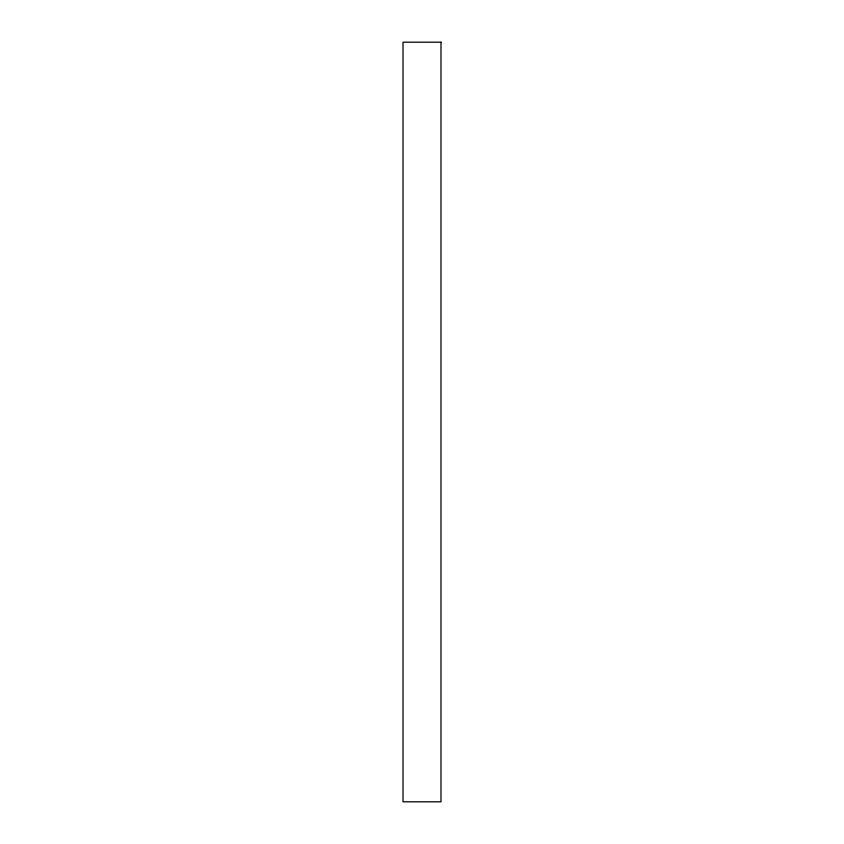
<?xml version="1.0" encoding="UTF-8"?>
<svg xmlns="http://www.w3.org/2000/svg" width="844" height="844" viewBox="0 0 844 844"><rect width="100%" height="100%" fill="white"/><g stroke="black" fill="none" stroke-linecap="round" stroke-linejoin="round"><path stroke-width="1.27" d="M440.99 42.2L403.01 42.2L403.01 801.8L440.99 801.8L440.99 42.2"/></g></svg>
